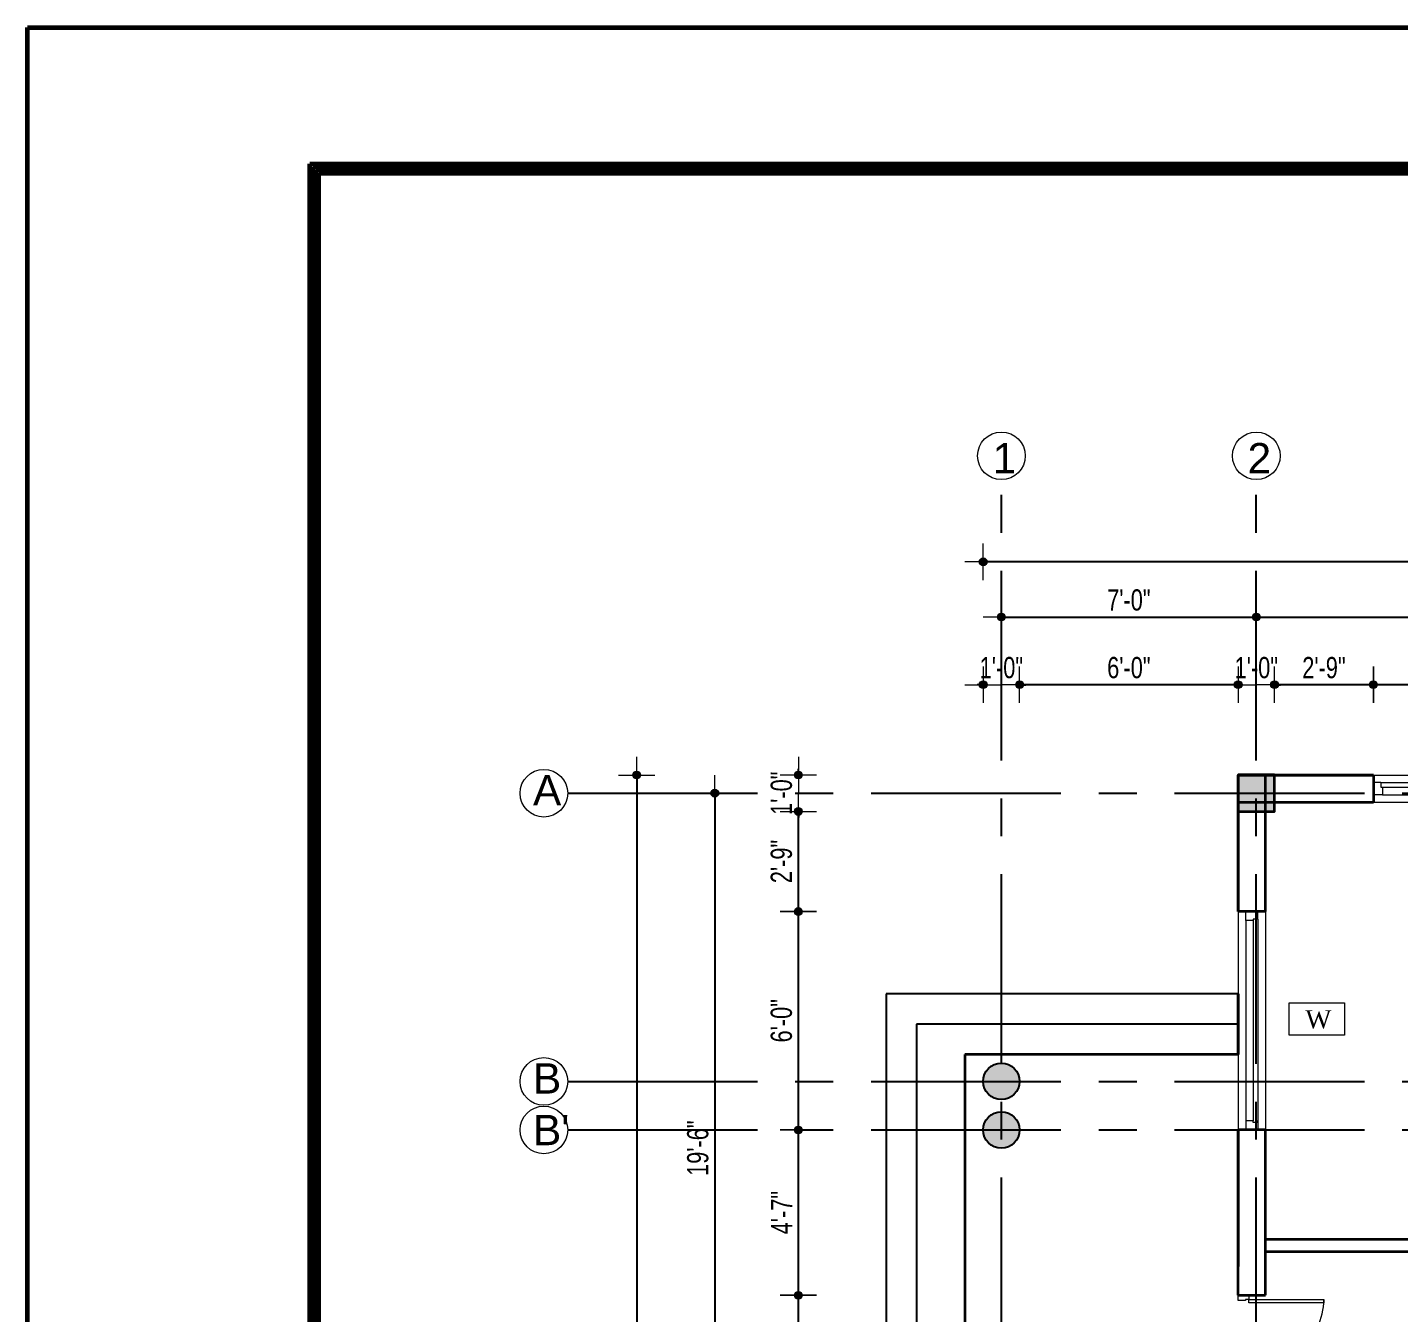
# Model space of a CAD drawing. Header units: inches. Extents: x 108286 to 1018414, y -1240248 to 57686.
# Drawn here: x 502502.3 to 502954.4, y -615764.9 to -615341 of the extents above; entities that cross this region are included whole.
import ezdxf

# ---------------------------------------------------------------- set-up
doc = ezdxf.new("R2010")
doc.units = ezdxf.units.IN
doc.header["$MEASUREMENT"] = 0
doc.linetypes.add('CENTERX2', pattern=[4, 2.5, -0.5, 0.5, -0.5])
for name, color, linetype, lineweight in [('DIMENSION', 142, 'Continuous', 13), ('dimentions', 123, 'Continuous', 9), ('DOOR WINDOW', 6, 'Continuous', 0), ('ELEVATION', 31, 'Continuous', 25), ('furniture', 32, 'Continuous', 13), ('pillar', 1, 'Continuous', 35), ('SHEETS', 7, 'Continuous', 60), ('WALL', 8, 'Continuous', 35)]:
    doc.layers.add(name, color=color, linetype=linetype, lineweight=lineweight)
doc.layers.add('VEHICLE', color=9, linetype='Continuous')
doc.styles.add('7 INCH', font='swisscl.ttf', dxfattribs={"height": 7})
doc.styles.add('7 INCH str', font='times.ttf', dxfattribs={"height": 6})
doc.dimstyles.new('7 INCH', dxfattribs={"dimscale": 0, "dimtxt": 7, "dimasz": 1, "dimexe": 2, "dimexo": 9, "dimgap": 2, "dimtad": 1, "dimdec": 0, "dimzin": 3, "dimdsep": 46, "dimlunit": 4, "dimtxsty": '7 INCH', "dimblk": 'DIM', "dimcen": 3, "dimdle": 3, "dimse1": 1, "dimse2": 1, "dimclrd": 256, "dimclre": 256, "dimclrt": 7, "dimadec": 1, "dimazin": 2, "dimtfac": 1, "dimtdec": 0, "dimtix": 1, "dimtofl": 0, "dimtmove": 2, "dimatfit": 3, "dimldrblk": 'ARW', "dimfxl": 2, "dimfrac": 2, "dimtolj": 2, "dimtzin": 0, "dimarcsym": 0})

# ---------------------------------------------------------------- blocks, each defined once
blk = doc.blocks.new('DFGDG')
at = {"layer": 'pillar'}
blk.add_hatch(color=4, dxfattribs=at).paths.add_polyline_path([(456398.92, -510693.64), (456386.92, -510693.64), (456386.92, -510705.64), (456398.92, -510705.64)])
blk.add_lwpolyline([(456398.92, -510693.64), (456386.92, -510693.64), (456386.92, -510705.64), (456398.92, -510705.64)], close=True, dxfattribs=at)
blk = doc.blocks.new('FGEWSRG')
at = {"layer": 'ELEVATION'}
h = blk.add_hatch(color=251, dxfattribs=at)
edge = h.paths.add_edge_path()
edge.add_arc((502633.6, -562105.59), 6, 0, 360)
at = {"layer": 'ELEVATION', "color": 4}
blk.add_circle((502633.6, -562105.59), 6, dxfattribs=at)
blk = doc.blocks.new('*U478')
at = {"layer": 'DOOR WINDOW'}
for p, q in [((-160.36, 4.5), (-160.36, -4.5)), ((-160.36, 4.5), (-88.36, 4.5)), ((-157.86, 2), (-160.36, 2)), ((-157.86, 2), (-90.86, 2)), ((-157.86, 2), (-157.86, 0.5)), ((-157.86, 0.5), (-157.36, 0.5)), ((-157.36, 0.5), (-157.36, -2)), ((-157.36, 0.5), (-91.36, 0.5)), ((-90.86, 2), (-91.46, 2)), ((-91.36, 0.5), (-91.36, -2)), ((-90.86, 0.5), (-91.36, 0.5)), ((-91.36, 0.5), (-91.36, -2)), ((-90.86, 0.5), (-91.36, 0.5)), ((-90.86, 2), (-90.86, 0.5)), ((-90.86, 2), (-90.86, 0.5)), ((-90.86, 2), (-88.36, 2)), ((-88.36, 4.5), (-88.36, -4.5)), ((-88.36, 4.5), (-88.36, -4.5)), ((-88.36, 4.5), (-88.36, -4.5)), ((-157.36, -2), (-160.36, -2)), ((-160.36, -4.5), (-88.36, -4.5)), ((-157.36, -2), (-91.36, -2)), ((-91.46, -2), (-91.36, -2)), ((-91.36, -2), (-88.36, -2))]:
    blk.add_line(p, q, dxfattribs=at)
blk = doc.blocks.new('*U480')
at = {"layer": 'DOOR WINDOW'}
for p, q in [((-184.36, 4.5), (-184.36, -4.5)), ((-184.36, 4.5), (-112.36, 4.5)), ((-181.86, 2), (-184.36, 2)), ((-181.86, 2), (-114.86, 2)), ((-181.86, 2), (-181.86, 0.5)), ((-181.86, 0.5), (-181.36, 0.5)), ((-181.36, 0.5), (-181.36, -2)), ((-181.36, 0.5), (-115.36, 0.5)), ((-114.86, 2), (-115.46, 2)), ((-115.36, 0.5), (-115.36, -2)), ((-114.86, 0.5), (-115.36, 0.5)), ((-115.36, 0.5), (-115.36, -2)), ((-114.86, 0.5), (-115.36, 0.5)), ((-114.86, 2), (-114.86, 0.5)), ((-114.86, 2), (-114.86, 0.5)), ((-114.86, 2), (-112.36, 2)), ((-112.36, 4.5), (-112.36, -4.5)), ((-112.36, 4.5), (-112.36, -4.5)), ((-112.36, 4.5), (-112.36, -4.5)), ((-181.36, -2), (-184.36, -2)), ((-184.36, -4.5), (-112.36, -4.5)), ((-181.36, -2), (-115.36, -2)), ((-115.46, -2), (-115.36, -2)), ((-115.36, -2), (-112.36, -2))]:
    blk.add_line(p, q, dxfattribs=at)
blk = doc.blocks.new('gjhfgyjn')
at = {"layer": 'DOOR WINDOW'}
for points in [[(12837.35, 218.59), (12837.35, 240.19), (12838.27, 240.19), (12838.27, 218.59)], [(12876.87, 218.59), (12876.87, 240.19), (12875.95, 240.19), (12875.95, 218.59)], [(12837.65, 215.5), (12836.11, 215.5), (12836.11, 218.59), (12837.35, 218.59), (12837.35, 217.66), (12837.65, 217.66)], [(12876.57, 215.5), (12878.11, 215.5), (12878.11, 218.59), (12876.87, 218.59), (12876.87, 217.66), (12876.57, 217.66)]]:
    blk.add_lwpolyline(points, close=True, dxfattribs=at)
for centre, start, end in [((12837.1, 220.14), 355.5723, 89.3002), ((12877.12, 220.14), 90.6998, 184.4277)]:
    blk.add_arc(centre, 20.07, start, end, dxfattribs=at)
blk = doc.blocks.new('DIM')
at = {"layer": 'DIMENSION'}
h = blk.add_hatch(color=256, dxfattribs=at)
h.paths.add_polyline_path([(0, 1.28), (0, 0), (1.28, 0, 0.414214)])
h.paths.add_polyline_path([(1.28, 0), (0, 0), (0, -1.28, 0.414214)])
h.paths.add_polyline_path([(0, 0), (-1.28, 0, 0.414214), (0, -1.28)])
h.paths.add_polyline_path([(0, 1.28, 0.414214), (-1.28, 0), (0, 0)])
for p, q in [((0, 6), (0, -6)), ((-6, 0), (6, 0))]:
    blk.add_line(p, q, dxfattribs=at)
blk.add_circle((0, 0), 1.28, dxfattribs=at)
blk = doc.blocks.new('*D626')
at = {"layer": 'Defpoints', "color": 0, "ltscale": 15}
for p in [(502945.77, -615557.64), (502945.77, -615587.42), (503017.77, -615587.42)]:
    blk.add_point(p, dxfattribs=at)
at = {"layer": 'dimentions', "lineweight": -2, "ltscale": 15}
blk.add_line((503016.77, -615557.64), (502946.77, -615557.64), dxfattribs=at)
at = {"layer": 'dimentions', "lineweight": -2, "ltscale": 15, "rotation": 180}
blk.add_blockref('DIM', (502945.77, -615557.64), dxfattribs=at)
at = {"layer": 'dimentions', "lineweight": -2, "ltscale": 15}
blk.add_blockref('DIM', (503017.77, -615557.64), dxfattribs=at)
at = {"layer": 'dimentions', "color": 7, "ltscale": 15, "insert": (502981.77, -615552.06), "char_height": 7, "attachment_point": 5, "style": '7 INCH'}
blk.add_mtext('\\A2;6\'-0"', dxfattribs=at)
blk = doc.blocks.new('ARW')
at = {"layer": 'DIMENSION'}
blk.add_lwpolyline([(-0.5, 0, 0, 3, 0), (-5.5, 0, 0, 0, 0), (-0.5, 0, 0, 0, 0)], format="xyseb", dxfattribs=at)
blk = doc.blocks.new('*D627')
at = {"layer": 'Defpoints', "color": 0, "ltscale": 15}
for p in [(502913.21, -615557.64), (502913.21, -615587.42), (502945.77, -615587.42)]:
    blk.add_point(p, dxfattribs=at)
at = {"layer": 'dimentions', "lineweight": -2, "ltscale": 15}
blk.add_line((502944.77, -615557.64), (502914.21, -615557.64), dxfattribs=at)
at = {"layer": 'dimentions', "lineweight": -2, "ltscale": 15, "rotation": 180}
blk.add_blockref('DIM', (502913.21, -615557.64), dxfattribs=at)
at = {"layer": 'dimentions', "lineweight": -2, "ltscale": 15}
blk.add_blockref('DIM', (502945.77, -615557.64), dxfattribs=at)
at = {"layer": 'dimentions', "color": 7, "ltscale": 15, "insert": (502929.49, -615552.06), "char_height": 7, "attachment_point": 5, "style": '7 INCH'}
blk.add_mtext('\\A2;2\'-9"', dxfattribs=at)
blk = doc.blocks.new('*D628')
at = {"layer": 'Defpoints', "color": 0, "ltscale": 15}
for p in [(502901.21, -615557.64), (502901.21, -615587.42), (502913.21, -615587.42)]:
    blk.add_point(p, dxfattribs=at)
at = {"layer": 'dimentions', "lineweight": -2, "ltscale": 15}
for p, q in [((502900.21, -615557.64), (502899.21, -615557.64)), ((502914.21, -615557.64), (502915.21, -615557.64))]:
    blk.add_line(p, q, dxfattribs=at)
blk.add_blockref('DIM', (502901.21, -615557.64), dxfattribs=at)
at = {"layer": 'dimentions', "lineweight": -2, "ltscale": 15, "rotation": 180}
blk.add_blockref('DIM', (502913.21, -615557.64), dxfattribs=at)
at = {"layer": 'dimentions', "color": 7, "ltscale": 15, "insert": (502907.21, -615552.06), "char_height": 7, "attachment_point": 5, "style": '7 INCH'}
blk.add_mtext('\\A2;1\'-0"', dxfattribs=at)
blk = doc.blocks.new('*D629')
at = {"layer": 'Defpoints', "color": 0, "ltscale": 15}
for p in [(502829.21, -615557.64), (502901.21, -615587.42), (502829.21, -615688.41)]:
    blk.add_point(p, dxfattribs=at)
at = {"layer": 'dimentions', "lineweight": -2, "ltscale": 15}
blk.add_line((502900.21, -615557.64), (502830.21, -615557.64), dxfattribs=at)
at = {"layer": 'dimentions', "lineweight": -2, "ltscale": 15, "rotation": 180}
blk.add_blockref('DIM', (502829.21, -615557.64), dxfattribs=at)
at = {"layer": 'dimentions', "lineweight": -2, "ltscale": 15}
blk.add_blockref('DIM', (502901.21, -615557.64), dxfattribs=at)
at = {"layer": 'dimentions', "color": 7, "ltscale": 15, "insert": (502865.21, -615552.06), "char_height": 7, "attachment_point": 5, "style": '7 INCH'}
blk.add_mtext('\\A2;6\'-0"', dxfattribs=at)
blk = doc.blocks.new('*D630')
at = {"layer": 'Defpoints', "color": 0, "ltscale": 15}
for p in [(502817.21, -615557.64), (502817.21, -615688.41), (502829.21, -615688.41)]:
    blk.add_point(p, dxfattribs=at)
at = {"layer": 'dimentions', "lineweight": -2, "ltscale": 15}
for p, q in [((502816.21, -615557.64), (502815.21, -615557.64)), ((502830.21, -615557.64), (502831.21, -615557.64))]:
    blk.add_line(p, q, dxfattribs=at)
blk.add_blockref('DIM', (502817.21, -615557.64), dxfattribs=at)
at = {"layer": 'dimentions', "lineweight": -2, "ltscale": 15, "rotation": 180}
blk.add_blockref('DIM', (502829.21, -615557.64), dxfattribs=at)
at = {"layer": 'dimentions', "color": 7, "ltscale": 15, "insert": (502823.21, -615552.06), "char_height": 7, "attachment_point": 5, "style": '7 INCH'}
blk.add_mtext('\\A2;1\'-0"', dxfattribs=at)
blk = doc.blocks.new('*D631')
at = {"layer": 'Defpoints', "color": 0, "ltscale": 15}
for p in [(502907.21, -615535.35), (502907.21, -615587.42), (502823.21, -615679.49)]:
    blk.add_point(p, dxfattribs=at)
at = {"layer": 'dimentions', "lineweight": -2, "ltscale": 15}
blk.add_line((502824.21, -615535.35), (502906.21, -615535.35), dxfattribs=at)
at = {"layer": 'dimentions', "lineweight": -2, "ltscale": 15, "rotation": 180}
blk.add_blockref('DIM', (502823.21, -615535.35), dxfattribs=at)
at = {"layer": 'dimentions', "lineweight": -2, "ltscale": 15}
blk.add_blockref('DIM', (502907.21, -615535.35), dxfattribs=at)
at = {"layer": 'dimentions', "color": 7, "ltscale": 15, "insert": (502865.21, -615529.76), "char_height": 7, "attachment_point": 5, "style": '7 INCH'}
blk.add_mtext('\\A2;7\'-0"', dxfattribs=at)
blk = doc.blocks.new('*D632')
at = {"layer": 'Defpoints', "color": 0, "ltscale": 15}
for p in [(503060.21, -615535.35), (502907.21, -615587.42), (503060.21, -615587.42)]:
    blk.add_point(p, dxfattribs=at)
at = {"layer": 'dimentions', "lineweight": -2, "ltscale": 15}
blk.add_line((502908.21, -615535.35), (503059.21, -615535.35), dxfattribs=at)
at = {"layer": 'dimentions', "lineweight": -2, "ltscale": 15, "rotation": 180}
blk.add_blockref('DIM', (502907.21, -615535.35), dxfattribs=at)
at = {"layer": 'dimentions', "lineweight": -2, "ltscale": 15}
blk.add_blockref('DIM', (503060.21, -615535.35), dxfattribs=at)
at = {"layer": 'dimentions', "color": 7, "ltscale": 15, "insert": (502983.71, -615529.77), "char_height": 7, "attachment_point": 5, "style": '7 INCH'}
blk.add_mtext('\\A2;12\'-9"', dxfattribs=at)
blk = doc.blocks.new('*D636')
at = {"layer": 'Defpoints', "color": 0, "ltscale": 15}
for p in [(502817.21, -615517.14), (503437.21, -615587.42), (502817.21, -615688.41)]:
    blk.add_point(p, dxfattribs=at)
at = {"layer": 'dimentions', "lineweight": -2, "ltscale": 15}
blk.add_line((503436.21, -615517.14), (502818.21, -615517.14), dxfattribs=at)
at = {"layer": 'dimentions', "lineweight": -2, "ltscale": 15, "rotation": 180}
blk.add_blockref('DIM', (502817.21, -615517.14), dxfattribs=at)
at = {"layer": 'dimentions', "lineweight": -2, "ltscale": 15}
blk.add_blockref('DIM', (503437.21, -615517.14), dxfattribs=at)
at = {"layer": 'dimentions', "color": 7, "ltscale": 15, "insert": (503127.21, -615511.56), "char_height": 7, "attachment_point": 5, "style": '7 INCH'}
blk.add_mtext('\\A2;51\'-8"', dxfattribs=at)
blk = doc.blocks.new('*D684')
at = {"layer": 'Defpoints', "color": 0, "ltscale": 15}
for p in [(502756.32, -615758.92), (502901.21, -615758.92), (502901.21, -615806.92)]:
    blk.add_point(p, dxfattribs=at)
at = {"layer": 'dimentions', "lineweight": -2, "ltscale": 15}
blk.add_line((502756.32, -615805.92), (502756.32, -615759.92), dxfattribs=at)
for p, rotation in [((502756.32, -615758.92), 90), ((502756.32, -615806.92), 270)]:
    blk.add_blockref('DIM', p, dxfattribs=dict(at, rotation=rotation))
at = {"layer": 'dimentions', "color": 7, "ltscale": 15, "insert": (502750.74, -615782.92), "char_height": 7, "attachment_point": 5, "rotation": 90, "style": '7 INCH'}
blk.add_mtext('\\A2;4\'-0"', dxfattribs=at)
blk = doc.blocks.new('*D685')
at = {"layer": 'Defpoints', "color": 0, "ltscale": 15}
for p in [(502756.32, -615704.42), (502901.21, -615704.42), (502901.21, -615758.92)]:
    blk.add_point(p, dxfattribs=at)
at = {"layer": 'dimentions', "lineweight": -2, "ltscale": 15}
blk.add_line((502756.32, -615757.92), (502756.32, -615705.42), dxfattribs=at)
for p, rotation in [((502756.32, -615704.42), 90), ((502756.32, -615758.92), 270)]:
    blk.add_blockref('DIM', p, dxfattribs=dict(at, rotation=rotation))
at = {"layer": 'dimentions', "color": 7, "ltscale": 15, "insert": (502750.82, -615731.67), "char_height": 7, "attachment_point": 5, "rotation": 90, "style": '7 INCH'}
blk.add_mtext('\\A2;4\'-7"', dxfattribs=at)
blk = doc.blocks.new('*D686')
at = {"layer": 'Defpoints', "color": 0, "ltscale": 15}
for p in [(502756.32, -615632.42), (502901.21, -615632.42), (502901.21, -615704.42)]:
    blk.add_point(p, dxfattribs=at)
at = {"layer": 'dimentions', "lineweight": -2, "ltscale": 15}
blk.add_line((502756.32, -615703.42), (502756.32, -615633.42), dxfattribs=at)
for p, rotation in [((502756.32, -615632.42), 90), ((502756.32, -615704.42), 270)]:
    blk.add_blockref('DIM', p, dxfattribs=dict(at, rotation=rotation))
at = {"layer": 'dimentions', "color": 7, "ltscale": 15, "insert": (502750.74, -615668.42), "char_height": 7, "attachment_point": 5, "rotation": 90, "style": '7 INCH'}
blk.add_mtext('\\A2;6\'-0"', dxfattribs=at)
blk = doc.blocks.new('*D687')
at = {"layer": 'Defpoints', "color": 0, "ltscale": 15}
for p in [(502756.32, -615599.42), (502901.21, -615599.42), (502901.21, -615632.42)]:
    blk.add_point(p, dxfattribs=at)
at = {"layer": 'dimentions', "lineweight": -2, "ltscale": 15}
blk.add_line((502756.32, -615631.42), (502756.32, -615600.42), dxfattribs=at)
for p, rotation in [((502756.32, -615599.42), 90), ((502756.32, -615632.42), 270)]:
    blk.add_blockref('DIM', p, dxfattribs=dict(at, rotation=rotation))
at = {"layer": 'dimentions', "color": 7, "ltscale": 15, "insert": (502750.74, -615615.92), "char_height": 7, "attachment_point": 5, "rotation": 90, "style": '7 INCH'}
blk.add_mtext('\\A2;2\'-9"', dxfattribs=at)
blk = doc.blocks.new('*D688')
at = {"layer": 'Defpoints', "color": 0, "ltscale": 15}
for p in [(502756.32, -615587.42), (502901.21, -615587.42), (502901.21, -615599.42)]:
    blk.add_point(p, dxfattribs=at)
at = {"layer": 'dimentions', "lineweight": -2, "ltscale": 15}
for p, q in [((502756.32, -615586.42), (502756.32, -615585.42)), ((502756.32, -615600.42), (502756.32, -615601.42))]:
    blk.add_line(p, q, dxfattribs=at)
for p, rotation in [((502756.32, -615587.42), 270), ((502756.32, -615599.42), 90)]:
    blk.add_blockref('DIM', p, dxfattribs=dict(at, rotation=rotation))
at = {"layer": 'dimentions', "color": 7, "ltscale": 15, "insert": (502750.74, -615593.42), "char_height": 7, "attachment_point": 5, "rotation": 90, "style": '7 INCH'}
blk.add_mtext('\\A2;1\'-0"', dxfattribs=at)
blk = doc.blocks.new('*D689')
at = {"layer": 'Defpoints', "color": 0, "ltscale": 15}
for p in [(502901.21, -615593.42), (502728.78, -615827.42), (502901.21, -615827.42)]:
    blk.add_point(p, dxfattribs=at)
at = {"layer": 'dimentions', "lineweight": -2, "ltscale": 15}
blk.add_line((502728.78, -615594.42), (502728.78, -615826.42), dxfattribs=at)
for p, rotation in [((502728.78, -615593.42), 90), ((502728.78, -615827.42), 270)]:
    blk.add_blockref('DIM', p, dxfattribs=dict(at, rotation=rotation))
at = {"layer": 'dimentions', "color": 7, "ltscale": 15, "insert": (502723.19, -615710.42), "char_height": 7, "attachment_point": 5, "rotation": 90, "style": '7 INCH'}
blk.add_mtext('\\A2;19\'-6"', dxfattribs=at)
blk = doc.blocks.new('*D692')
at = {"layer": 'Defpoints', "color": 0, "ltscale": 15}
for p in [(502901.21, -615587.42), (502703.04, -616073.19), (503054.34, -616073.19)]:
    blk.add_point(p, dxfattribs=at)
at = {"layer": 'dimentions', "lineweight": -2, "ltscale": 15}
blk.add_line((502703.04, -615588.42), (502703.04, -616072.19), dxfattribs=at)
for p, rotation in [((502703.04, -615587.42), 90), ((502703.04, -616073.19), 270)]:
    blk.add_blockref('DIM', p, dxfattribs=dict(at, rotation=rotation))
at = {"layer": 'dimentions', "color": 7, "ltscale": 15, "insert": (502697.46, -615830.31), "char_height": 7, "attachment_point": 5, "rotation": 90, "style": '7 INCH'}
blk.add_mtext('\\A2;40\'-6"', dxfattribs=at)

msp = doc.modelspace()

# ---------------------------------------------------------------- linework, layer by layer
at = {"layer": 'dimentions', "ltscale": 15}
msp.add_lwpolyline([(502918.02, -615662.55), (502936.21, -615662.55), (502936.21, -615673.22), (502918.02, -615673.22)], close=True, dxfattribs=at)
at = {"layer": 'ELEVATION', "color": 23}
for p, q in [((502901.21, -615659.49), (502785.21, -615659.49)), ((502785.21, -615659.49), (502785.21, -615927.41)), ((502901.21, -615669.49), (502795.21, -615669.49)), ((502795.21, -615669.49), (502795.21, -615917.41))]:
    msp.add_line(p, q, dxfattribs=at)
at = {"layer": 'ELEVATION', "color": 0}
msp.add_line((502901.21, -615679.49), (502811.11, -615679.49), dxfattribs=at)
at = {"layer": 'furniture'}
for centre in [(502823.21, -615482.21), (502907.21, -615482.21), (502672.45, -615593.42), (502672.45, -615688.41), (502672.45, -615704.41)]:
    msp.add_circle(centre, 7.85, dxfattribs=at)
at = {"layer": 'SHEETS'}
for points in [[(502502.29, -615341.01), (505598.29, -615341.01), (505598.29, -617441.01), (502502.29, -617441.01)], [(502595.29, -615386.01), (505553.29, -615386.01), (505553.29, -617396.01), (502595.29, -617396.01)], [(502596.29, -615387.01), (505552.29, -615387.01), (505552.29, -617395.01), (502596.29, -617395.01)], [(502597.29, -615388.01), (505551.29, -615388.01), (505551.29, -617394.01), (502597.29, -617394.01)], [(502598.29, -615389.01), (505550.29, -615389.01), (505550.29, -617393.01), (502598.29, -617393.01)]]:
    msp.add_lwpolyline(points, close=True, dxfattribs=at)
at = {"layer": 'VEHICLE', "linetype": 'CENTERX2', "ltscale": 25}
for p, q in [((502823.21, -616182.61), (502823.21, -615490.07)), ((502907.21, -616182.61), (502907.21, -615490.07)), ((502680.3, -615593.42), (503544.41, -615593.42)), ((502680.3, -615688.41), (503544.41, -615688.41)), ((502680.3, -615704.41), (503544.41, -615704.41))]:
    msp.add_line(p, q, dxfattribs=at)
at = {"layer": 'WALL', "color": 0}
for p, q in [((502901.21, -615587.42), (502945.77, -615587.42)), ((502901.21, -615632.42), (502901.21, -615587.42)), ((502945.77, -615587.42), (502901.21, -615587.42)), ((502901.21, -615587.42), (502901.21, -615632.42)), ((502901.21, -615587.42), (502945.77, -615587.42)), ((502910.21, -615632.42), (502910.21, -615587.42)), ((502945.77, -615587.42), (502945.77, -615596.42)), ((502901.21, -615596.42), (502945.77, -615596.42)), ((502910.21, -615632.42), (502901.21, -615632.42)), ((502901.21, -615679.49), (502901.21, -615659.49)), ((502901.21, -615659.49), (502901.21, -615679.49)), ((502811.11, -615679.49), (502811.11, -615907.41)), ((502901.21, -615679.49), (502811.11, -615679.49)), ((502901.21, -615749.42), (502901.21, -615704.42)), ((502901.21, -615704.42), (502901.21, -615749.42)), ((502901.21, -615758.92), (502901.21, -615704.42)), ((502910.21, -615704.42), (502901.21, -615704.42)), ((502910.21, -615749.42), (502910.21, -615704.42)), ((502910.21, -615740.42), (503054.21, -615740.42)), ((502910.21, -615758.92), (502910.21, -615744.42)), ((502910.21, -615744.42), (503063.21, -615744.42)), ((502901.21, -615758.92), (502910.21, -615758.92))]:
    msp.add_line(p, q, dxfattribs=at)

# ---------------------------------------------------------------- block references
msp.add_blockref('*U478', (503106.12, -615591.92))
at = {"rotation": 270}
msp.add_blockref('*U480', (502905.71, -615816.77), dxfattribs=at)
at = {"xscale": 1.142857142855064, "yscale": 1.142857142855064, "zscale": 1.142857142857143, "rotation": 270}
msp.add_blockref('gjhfgyjn', (502654.92, -601089.08), dxfattribs=at)
at = {"layer": 'DIMENSION'}
msp.add_blockref('DFGDG', (46514.29, -104893.77), dxfattribs=at)
at = {"layer": 'ELEVATION', "color": 3}
for p in [(189.61, -53582.82), (189.61, -53598.82)]:
    msp.add_blockref('FGEWSRG', p, dxfattribs=at)

# ---------------------------------------------------------------- texts
at = {"layer": 'dimentions', "ltscale": 15, "insert": (502923.37, -615664.93), "char_height": 6, "width": 18.613, "attachment_point": 1, "style": '7 INCH str'}
msp.add_mtext('W', dxfattribs=at)
at = {"layer": 'furniture', "char_height": 10, "width": 7.2682, "attachment_point": 1, "style": '7 INCH'}
for s, insert in [('{\\fArial|b0|i0|c0|p34;1}', (502820.33, -615477.99)), ('{\\fArial|b0|i0|c0|p34;2}', (502904.33, -615477.99)), ('{\\fArial|b0|i0|c0|p34;A}', (502668.87, -615587.42)), ('{\\fArial|b0|i0|c0|p34;B}', (502668.87, -615682.42)), ("{\\fArial|b0|i0|c0|p34;B'}", (502668.87, -615699.44))]:
    msp.add_mtext(s, dxfattribs=dict(at, insert=insert))

# ---------------------------------------------------------------- dimensions: what is measured, and where the dimension line sits
at = {"layer": 'dimentions', "ltscale": 15}
for base, p1, p2, picture, middle in [((502817.21, -615517.14), (503437.21, -615587.42), (502817.21, -615688.41), '*D636', (503127.21, -615511.56)), ((502907.21, -615535.35), (502823.21, -615679.49), (502907.21, -615587.42), '*D631', (502865.21, -615529.76)), ((503060.21, -615535.35), (502907.21, -615587.42), (503060.21, -615587.42), '*D632', (502983.71, -615529.77)), ((502817.21, -615557.64), (502829.21, -615688.41), (502817.21, -615688.41), '*D630', (502823.21, -615552.06)), ((502829.21, -615557.64), (502901.21, -615587.42), (502829.21, -615688.41), '*D629', (502865.21, -615552.06)), ((502901.21, -615557.64), (502913.21, -615587.42), (502901.21, -615587.42), '*D628', (502907.21, -615552.06)), ((502913.21, -615557.64), (502945.77, -615587.42), (502913.21, -615587.42), '*D627', (502929.49, -615552.06)), ((502945.77, -615557.64), (503017.77, -615587.42), (502945.77, -615587.42), '*D626', (502981.77, -615552.06))]:
    dim = msp.add_linear_dim(base=base, p1=p1, p2=p2, dimstyle='7 INCH', override={"dimscale": 1}, dxfattribs=at)
    dim.commit()
    dim.dimension.update_dxf_attribs({"geometry": picture, "text_midpoint": middle})
for base, p1, p2, picture, middle in [((502703.04, -616073.19), (502901.21, -615587.42), (503054.34, -616073.19), '*D692', (502697.46, -615830.31)), ((502756.32, -615587.42), (502901.21, -615599.42), (502901.21, -615587.42), '*D688', (502750.74, -615593.42)), ((502728.78, -615827.42), (502901.21, -615593.42), (502901.21, -615827.42), '*D689', (502723.19, -615710.42)), ((502756.32, -615599.42), (502901.21, -615632.42), (502901.21, -615599.42), '*D687', (502750.74, -615615.92)), ((502756.32, -615632.42), (502901.21, -615704.42), (502901.21, -615632.42), '*D686', (502750.74, -615668.42)), ((502756.32369409, -615704.41538422), (502901.20874265, -615758.91538422), (502901.20874261, -615704.41538422), '*D685', (502750.82369409, -615731.66538422)), ((502756.32, -615758.92), (502901.21, -615806.92), (502901.21, -615758.92), '*D684', (502750.74, -615782.92))]:
    dim = msp.add_linear_dim(base=base, p1=p1, p2=p2, angle=90, dimstyle='7 INCH', override={"dimscale": 1}, dxfattribs=at)
    dim.commit()
    dim.dimension.update_dxf_attribs({"geometry": picture, "text_midpoint": middle})

doc.saveas('drawing.dxf')
